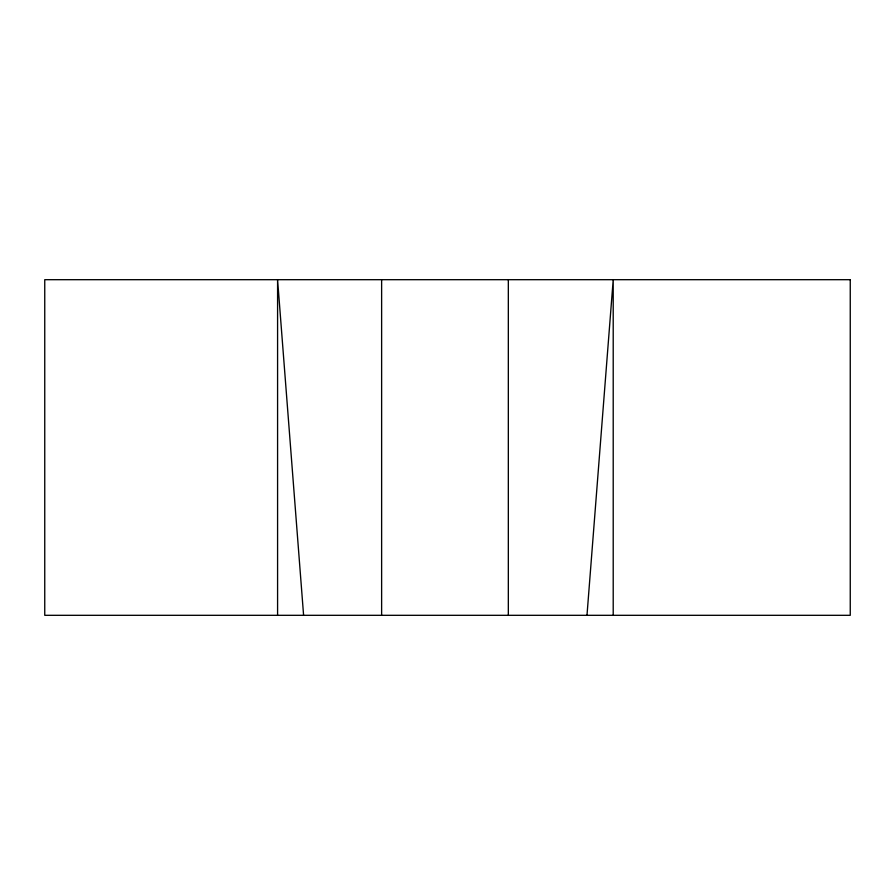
<?xml version="1.0" encoding="UTF-8"?>
<svg xmlns="http://www.w3.org/2000/svg" width="895" height="895" viewBox="0 0 895 895"><rect width="100%" height="100%" fill="white"/><g stroke="black" fill="none" stroke-linecap="round" stroke-linejoin="round"><path stroke-width="1.34" d="M586.986 615.312L613.209 279.688L613.209 615.312M303.595 615.312L277.584 279.688L277.584 615.312M508.326 279.688L508.326 615.312M381.628 279.688L381.628 615.312M850.25 279.688L44.75 279.688L44.75 615.312L850.25 615.312L850.25 279.688"/></g></svg>
